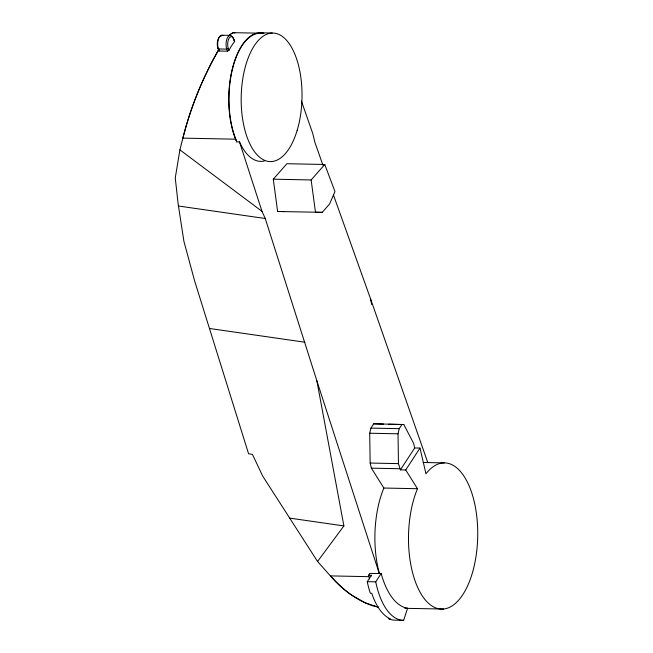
<?xml version="1.0" encoding="UTF-8"?>
<svg xmlns="http://www.w3.org/2000/svg" width="653" height="653" viewBox="0 0 653 653"><rect width="100%" height="100%" fill="white"/><g stroke="black" fill="none" stroke-linecap="round" stroke-linejoin="round"><path stroke-width="0.98" d="M183.305 136.404L179.91 149.872L175.257 177.951L178.171 204.12L183.893 241.267L194.659 281.051L248.589 453.794L252.433 454.349L262.669 476.053L317.554 561.474L332.246 577.987A92.767 61.97 61 0 0 351.412 594.965L364.97 602.703L377.956 607.143M369.68 578.966A76.336 36.119 -88.8 0 1 368.578 575.236L369.761 573.424L379.393 573.505A73.12 34.601 -88.8 0 1 383.866 488.036L371.386 468.16L370.145 463.05L369.712 433.225L370.92 428.099L373.72 423.805L403.799 424.54L413.602 443.314L414.679 447.966L400.411 469.866L398.461 463.63L398.028 433.804L399.228 428.678L402.028 424.385M183.371 136.159C191.182 106.047 203.083 76.923 218.559 49.93M368.578 575.236L371.41 575.293L367.255 581.676A66.467 31.45 -88.8 0 0 370.316 593.242L371.737 593.267A66.467 31.45 -88.8 0 0 390.2 618.807L388.788 618.775A66.467 31.45 -88.8 0 0 395.138 620.179L403.636 620.35L407.586 608.27A73.12 34.601 -88.8 0 1 381.156 573.538L379.393 573.505M219.098 49.04C203.083 76.866 190.627 106.929 182.913 138.118L235.815 139.195L236.672 141.848L239.504 141.905A64.28 30.413 -88.8 0 0 264.343 161.005M400.411 469.866L405.717 469.972L419.985 448.072L414.679 447.966M367.255 581.676L375.744 581.847L381.156 573.538M317.554 561.474L343.894 525.926L316.852 380.74L265.249 218.51L261.992 211.343L239.504 141.905M322.231 212.339L277.631 211.482L273.272 179.183L286.912 163.715L324.778 164.491L334.973 191.558L329.602 203.981L322.231 212.339L315.489 212.258L311.138 179.959L324.778 164.491M228.746 35.784L231.186 33.678L233.521 32.666L261.42 33.238M229.644 34.919L232.917 32.789L234.215 32.691M227.448 51.195L228.942 50.371A63.88 30.226 -88.8 0 1 234.688 41.547L233.439 38.854A8.595 4.065 -88.8 0 0 227.775 37.09A8.595 4.065 -88.8 0 0 226.754 49.114L227.448 51.195L219.098 51.024L217.922 48.355A7.632 3.608 -88.8 0 1 217.759 40.233A7.632 3.608 -88.8 0 1 221.171 36.176M234.035 39.596A7.387 3.494 -88.8 0 0 229.162 38.078A7.387 3.494 -88.8 0 0 228.281 48.42L226.754 49.114L218.404 48.942L217.922 48.355M277.631 211.482L284.365 211.564M407.129 608.359L443.583 609.037M222.077 35.229L230.427 35.401M273.272 179.183L311.138 179.959M383.572 424.124L373.72 423.805M388.633 424.23L403.799 424.54M370.92 428.099L399.228 428.678M369.712 433.225L398.028 433.804M423.168 462.479L444.293 462.904M370.145 463.05L398.461 463.63M371.386 468.16L399.701 468.74M383.866 488.036L417.479 488.722A73.12 34.601 -88.8 0 0 432.286 606.172A73.12 34.601 -88.8 0 0 477.572 526.269A73.12 34.601 -88.8 0 0 425.96 473.768L419.985 448.072M330.377 575.889L368.806 576.672M404.754 608.212L407.586 608.27M260.172 32.789L272.252 33.042M233.847 32.65L234.974 33.025M178.669 206.038L265.249 218.51M209.899 328.532L304.959 342.229M289.377 518.074L343.894 525.926M179.91 149.872L261.992 211.343M234.141 40.927L234.688 41.547M219.065 50.975L218.404 48.942A8.595 4.065 -88.8 0 1 218.469 38.943A8.595 4.065 -88.8 0 1 222.975 35.54M405.717 469.972L417.479 488.722M427.748 462.471L370.439 298.511L333.479 195.059M322.998 165.34L314.893 142.33L312.746 133.457L301.417 101.06M233.439 38.854L233.905 40.233M228.281 48.42L228.942 50.371M316.852 380.74L379.32 573.612M370.439 298.511L371.688 304.494M236.672 141.848A64.28 30.413 -88.8 0 1 232.395 68.516A64.28 30.413 -88.8 0 1 263.869 33.254M218.592 50.33A63.88 30.226 -88.8 0 1 218.935 49.677M373.247 605.976A89.69 59.905 61 0 1 330.491 575.742M378.593 607.184A71.985 44.233 72.9 0 1 373.23 605.6M235.815 139.195A63.88 30.226 -88.8 0 1 232.664 68.279A63.88 30.226 -88.8 0 1 262.759 33.417M403.636 620.35A66.467 31.45 -88.8 0 1 375.744 581.847M371.606 576.003A76.336 36.119 -88.8 0 1 371.41 575.293M297.139 130.42A64.28 30.413 -88.8 0 0 273.142 33.05A64.28 30.413 -88.8 0 0 244.483 128.461A64.28 30.413 -88.8 0 0 297.139 130.42"/></g></svg>
